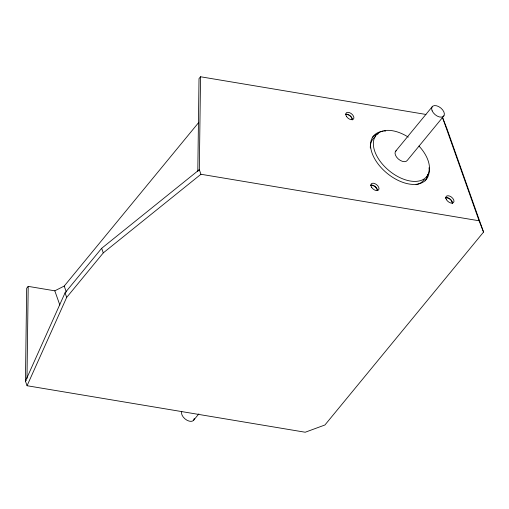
<?xml version="1.0" encoding="UTF-8"?>
<svg xmlns="http://www.w3.org/2000/svg" width="509" height="509" viewBox="0 0 509 509"><rect width="100%" height="100%" fill="white"/><g stroke="black" fill="none" stroke-linecap="round" stroke-linejoin="round"><path stroke-width="0.76" d="M26.983 378.505L28.199 286.37L54.807 290.824L64.217 286.064L198.688 122.516M197.797 171.546L199.019 78.615L200.546 76.764L425.969 114.455M200.546 76.764L199.318 169.688L200.94 174.263L479.084 220.772L483.55 232.072L324.933 424.983L305.215 432.236L27.066 385.727L25.45 381.158L26.672 288.228L28.199 286.37M198.555 170.617L199.318 169.688L101.666 248.309L65.057 292.828L25.45 381.158L26.213 380.229M27.066 385.727L66.679 297.402L103.282 252.884L200.94 174.263M395.48 151.408L432.084 106.89M193.331 420.587L198.847 413.881M443.924 115.829L407.321 160.348A7.431 4.377 39.4 0 1 398.28 158.967A7.431 4.377 39.4 0 1 396.295 150.607M442.684 117.91L446.877 128.503L483.55 232.072M442.41 117.204L479.084 220.772M101.666 248.309L103.282 252.884M64.217 286.064L66.329 292.032M65.057 292.828L66.679 297.402M54.807 290.824L59.82 304.986M345.344 114.353A4.753 2.8 39.4 0 1 349.95 115.607A4.753 2.8 39.4 0 1 352.381 119.882M429.017 167.76A34.173 20.131 39.4 0 1 407.887 183.781A34.173 20.131 39.4 0 1 373.339 156.193A34.173 20.131 39.4 0 1 383.213 131.182M384.422 131.08A34.173 20.131 39.4 0 1 385.663 131.036M445.56 197.715A4.753 2.8 39.4 0 1 450.115 199.089A4.753 2.8 39.4 0 1 452.456 203.295M372.276 137.506A34.173 20.131 39.4 0 1 378.327 133.74M427.579 174.25A34.173 20.131 39.4 0 1 425.047 180.911M370.73 185.13A4.753 2.8 39.4 0 1 375.139 186.555A4.753 2.8 39.4 0 1 377.487 190.601M370.883 185.359A4.46 2.628 39.4 0 1 375.095 186.746A4.46 2.628 39.4 0 1 377.226 190.614M345.662 114.525A4.46 2.628 39.4 0 1 349.848 115.747A4.46 2.628 39.4 0 1 352.139 119.609M424.321 179.372A32.691 19.253 39.4 0 1 416.05 184.697M370.304 148.036A32.691 19.253 39.4 0 1 375.387 136.711M445.299 198.147A4.46 2.628 39.4 0 1 449.771 199.044A4.46 2.628 39.4 0 1 452.189 203.282M418.971 146.032A32.691 19.253 39.4 0 1 415.179 181.414A32.691 19.253 39.4 0 1 373.593 146.751A32.691 19.253 39.4 0 1 408.282 137.125M194.247 418.449A7.431 4.377 39.4 0 1 186.911 420.199A7.431 4.377 39.4 0 1 181.751 411.488M346.432 116.351A4.753 2.8 39.4 0 0 353.488 119.074A4.753 2.8 39.4 0 0 349.588 112.661A4.753 2.8 39.4 0 0 346.432 116.351M446.508 199.763A4.753 2.8 39.4 0 0 453.564 202.487A4.753 2.8 39.4 0 0 449.663 196.073A4.753 2.8 39.4 0 0 446.508 199.763M371.532 187.223A4.753 2.8 39.4 0 0 378.588 189.946A4.753 2.8 39.4 0 0 374.688 183.539A4.753 2.8 39.4 0 0 371.532 187.223M432.141 110.822A7.431 4.377 39.4 0 0 443.11 116.637A7.431 4.377 39.4 0 0 438.758 106.629A7.431 4.377 39.4 0 0 432.141 110.822"/></g></svg>
